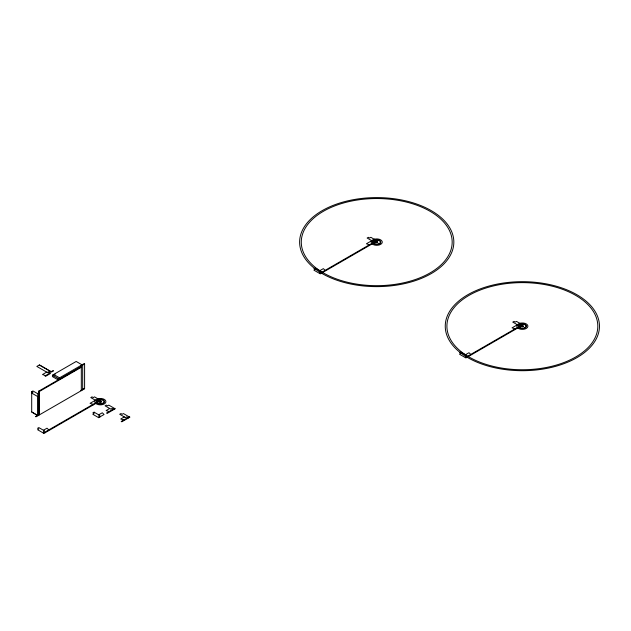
<?xml version="1.0" encoding="UTF-8"?>
<svg xmlns="http://www.w3.org/2000/svg" width="631" height="631" viewBox="0 0 631 631"><rect width="100%" height="100%" fill="white"/><g stroke="black" fill="none" stroke-linecap="round" stroke-linejoin="round"><path stroke-width="0.95" d="M46.694 372.116L42.498 374.538L45.59 375.611M47.309 372.471L48.548 371.754L49.786 372.471L53.083 370.571L53.58 370.854L51.663 371.959L39.461 364.915L36.835 366.43L47.924 372.826L49.163 372.116M49.786 373.189L44.975 375.966L45.566 376.305L50.377 373.528L48.548 372.471M58.194 378.497L58.194 379.925L52.444 376.604L52.444 375.177L76.185 361.46L82.046 364.844M53.517 375.106L55.165 374.151M31.7 391.662L32.938 390.944L38.688 394.265L37.45 394.982L38.791 395.755L37.552 396.465L31.7 393.089L32.938 392.372L31.7 391.662L31.7 411.972L37.552 415.356L37.552 396.465M53.674 375.887L53.674 374.459L59.535 377.843L84.104 363.653L84.601 363.937L84.601 388.759L35.983 416.831L35.494 416.547L38.791 414.638L38.791 391.244M80.705 390.321L81.32 390.66L81.32 365.83L84.601 363.937M38.688 391.188L80.705 366.926L81.296 367.274L39.288 391.528L38.688 391.188L38.688 414.583L39.288 414.922L39.288 391.528M37.552 393.61L38.98 392.782M31.7 411.972L37.899 415.726M82.827 389.217L84.104 388.475L84.601 388.759M43.444 430.247L47.017 428.181L48.776 429.908M95.407 400.243L90.067 403.327L93.057 404.337M319.791 270.691A75.452 43.563 0 0 1 360.774 199.53A75.452 43.563 0 0 1 449.035 254.545A75.452 43.563 0 0 1 323.017 272.702L319.791 270.691L323.372 268.632L325.131 270.36M371.762 240.695L366.414 243.779L369.411 244.789M43.342 433.047L100.258 400.188M319.696 273.491L376.612 240.632M43.444 433.103L44.683 432.385M99.122 400.953L100.503 400.157L100.999 400.44L43.965 433.402L37.592 429.719L38.822 429.009L37.592 428.291L38.822 427.581L44.58 430.902L43.342 431.612L45.203 432.685M319.791 273.554L321.029 272.837M375.469 241.405L376.857 240.608L377.354 240.892L320.311 273.854L313.938 270.171L315.177 269.453L313.938 268.743L315.177 268.025L320.934 271.354L319.696 272.064A77.1 44.517 0 0 1 315.066 268.83L313.639 267.702A77.1 44.517 0 0 1 365.073 198.102A77.1 44.517 0 0 1 450.179 255.65A77.1 44.517 0 0 1 323.064 274.075L319.696 272.064L321.353 273.081M98.72 414.843L102.293 412.777L104.052 414.504L98.617 417.643M109.707 408.494L106.126 410.56L109.124 411.578M113.32 409.156L106.584 413.037L107.183 413.384L115.299 408.699L114.803 408.407L113.414 409.211M124.315 416.933L120.742 418.992L123.731 420.009M127.927 417.588L121.191 421.476L121.791 421.816L129.907 417.13L129.41 416.846L128.022 417.643M465.418 354.772A75.452 43.563 0 0 1 506.401 283.611A75.452 43.563 0 0 1 594.662 338.626A75.452 43.563 0 0 1 468.644 356.775L465.418 354.772L468.999 352.705L470.758 354.433M517.388 324.768L512.041 327.852L515.038 328.869M465.323 357.572L522.239 324.713M465.418 357.627L466.656 356.909M521.096 325.486L522.484 324.681L522.981 324.965L465.938 357.927L459.565 354.251L460.804 353.534L459.565 352.816L460.804 352.106L466.561 355.427L465.323 356.144A77.1 44.517 0 0 1 460.693 352.91L459.265 351.782A77.1 44.517 0 0 1 510.7 282.183A77.1 44.517 0 0 1 595.806 339.723A77.1 44.517 0 0 1 468.691 358.148L465.323 356.144L466.979 357.162M376.707 240.695L370.854 237.311L369.616 238.029L368.378 237.311L367.139 238.029L372.897 241.35L374.136 240.632L377.472 242.541M522.334 324.768L516.481 321.392L515.243 322.102L514.005 321.392L512.766 322.102L518.524 325.422L519.763 324.713L523.099 326.613M368.638 245.238L369.238 245.577M514.265 329.311L514.864 329.658M82.188 364.757L82.685 365.041L82.685 389.871L82.188 389.579M81.32 365.83L80.823 365.546L80.823 366.974L59.535 379.27L59.535 377.843M39.311 364.994L51.024 371.754M100.361 400.243L94.5 396.86L93.27 397.577L92.031 396.86L90.793 397.577L96.543 400.898L97.781 400.188L101.118 402.089M114.653 408.494L108.8 405.118L107.562 405.828L106.323 405.118L105.093 405.828L110.843 409.156L112.081 408.438L113.935 409.487M129.26 416.933L123.408 413.55L122.169 414.267L120.931 413.55L119.701 414.267L125.451 417.588L126.689 416.87L128.543 417.919M52.444 375.177L60.024 379.554M92.292 404.786L92.883 405.126M59.432 377.78L59.432 379.215M94.098 412.177L92.86 412.887L94.098 413.605L92.86 414.315L98.72 417.698L99.95 416.981L98.617 416.215L99.856 415.498L94.098 412.177M374.467 239.188L374.151 239.275A5.545 3.202 0 0 0 371.667 243.416L371.706 243.463A4.859 2.808 0 0 0 372.14 243.897L372.187 243.937A5.545 3.202 0 0 0 379.61 244.844A5.545 3.202 0 0 0 381.637 240.624A5.545 3.202 0 0 0 374.467 239.188M98.113 398.737L97.797 398.824A5.545 3.202 0 0 0 95.32 402.964L95.36 403.012A4.859 2.808 0 0 0 95.786 403.454L95.833 403.493A5.545 3.202 0 0 0 103.255 404.392A5.545 3.202 0 0 0 105.282 400.172A5.545 3.202 0 0 0 98.113 398.737M520.094 323.261L519.778 323.356A5.545 3.202 0 0 0 517.294 327.489L517.333 327.536A4.859 2.808 0 0 0 517.767 327.978L517.814 328.017A5.545 3.202 0 0 0 525.237 328.917A5.545 3.202 0 0 0 527.264 324.697A5.545 3.202 0 0 0 520.094 323.261M375.54 239.875L375.303 239.922A4.054 2.335 0 0 0 372.858 242.793A4.007 2.311 0 0 0 373.15 243.203L373.276 243.329A4.054 2.335 0 0 0 378.545 244.197A4.054 2.335 0 0 0 380.485 241.239A4.054 2.335 0 0 0 375.54 239.875M99.193 399.423L98.949 399.47A4.054 2.335 0 0 0 96.504 402.341A4.007 2.311 0 0 0 96.795 402.752L96.922 402.878A4.054 2.335 0 0 0 102.19 403.745A4.054 2.335 0 0 0 104.139 400.788A4.054 2.335 0 0 0 99.193 399.423M521.167 323.948L520.93 323.995A4.054 2.335 0 0 0 518.485 326.874A4.007 2.311 0 0 0 518.777 327.276L518.903 327.402A4.054 2.335 0 0 0 524.172 328.278A4.054 2.335 0 0 0 526.112 325.312A4.054 2.335 0 0 0 521.167 323.948M99.635 402.089A1.049 0.607 0 0 0 101.394 401.813A1.049 0.607 0 0 0 100.108 401.071A1.049 0.607 0 0 0 99.635 402.089M98.483 403.454A3.636 2.098 0 0 0 104.012 401.71A3.636 2.098 0 0 0 98.633 399.817A3.636 2.098 0 0 0 98.483 403.454M375.989 242.541A1.049 0.607 0 0 0 377.74 242.265A1.049 0.607 0 0 0 376.455 241.523A1.049 0.607 0 0 0 375.989 242.541M374.838 243.905A3.636 2.098 0 0 0 380.367 242.162A3.636 2.098 0 0 0 374.988 240.261A3.636 2.098 0 0 0 374.838 243.905M521.829 326.708A1.049 0.607 0 0 0 523.407 326.188A1.049 0.607 0 0 0 521.829 325.659A1.049 0.607 0 0 0 521.829 326.708M520.465 327.978A3.636 2.098 0 0 0 525.994 326.235A3.636 2.098 0 0 0 520.614 324.342A3.636 2.098 0 0 0 520.465 327.978"/></g></svg>
